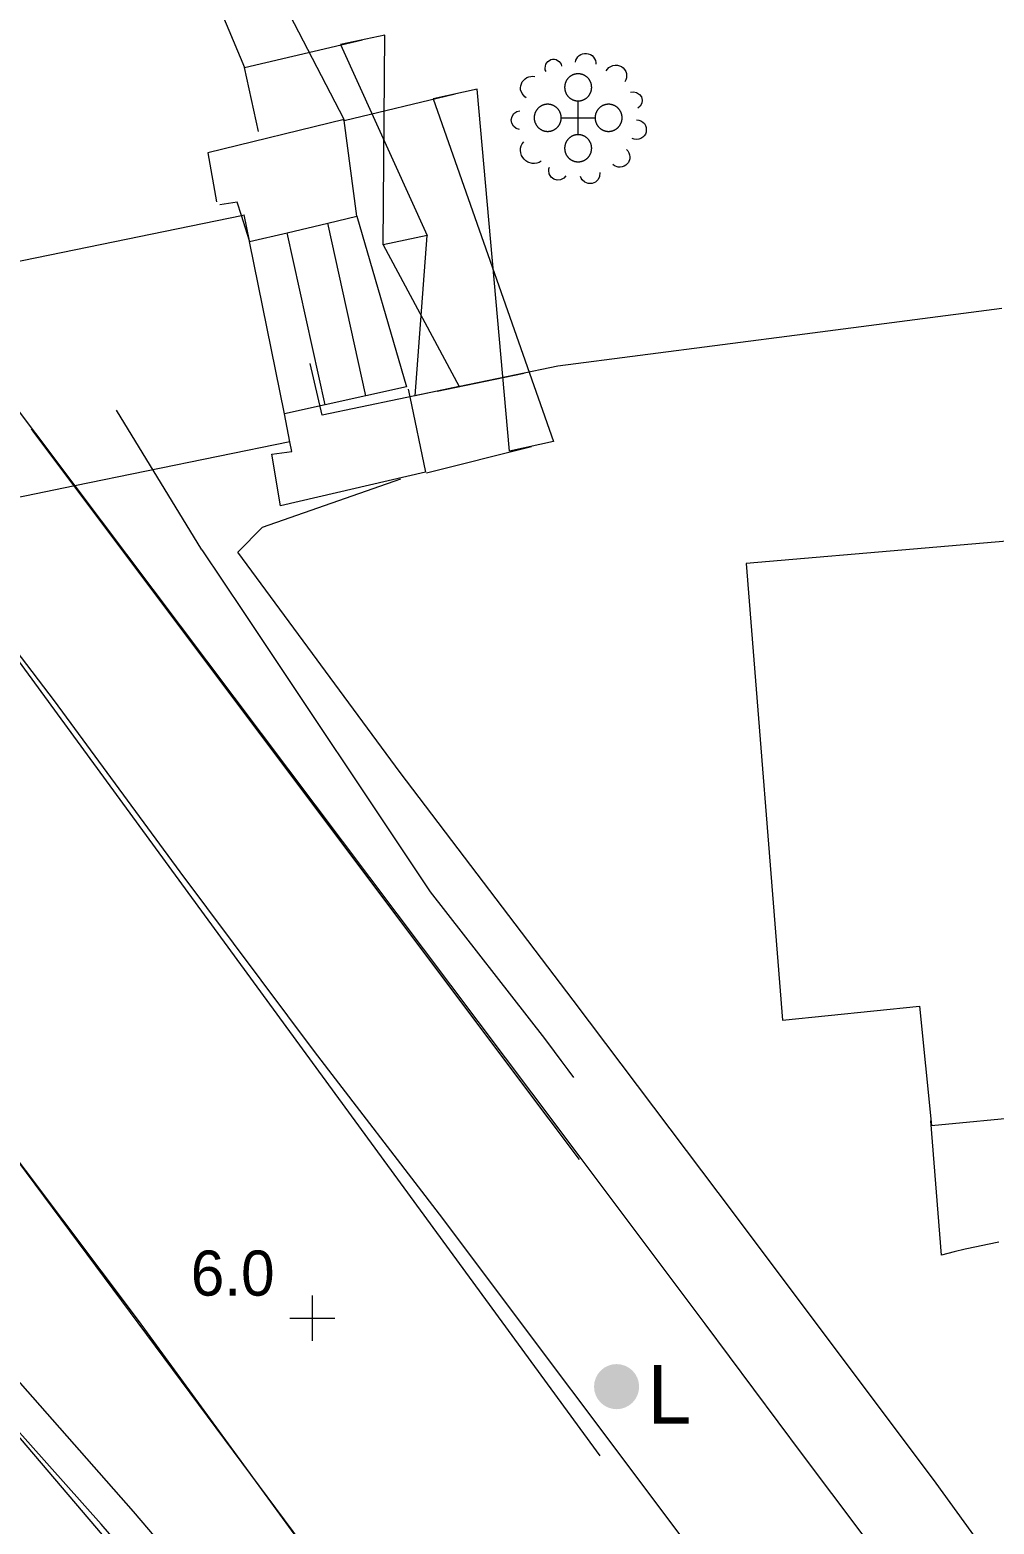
# Model space of a CAD drawing. Header units: millimetres. Extents: x 833924389 to 835767163, y 817400000 to 818811854.
# Drawn here: x 835442981 to 835464360, y 817871540 to 817904658 of the extents above; entities that cross this region are included whole.
import ezdxf
from ezdxf.enums import TextEntityAlignment as Align

# ---------------------------------------------------------------- set-up
doc = ezdxf.new("R2010")
doc.units = ezdxf.units.MM
doc.header["$LTSCALE"] = 10
doc.header["$MEASUREMENT"] = 0
doc.layers.add('01_Base_Plan', color=5, linetype='Continuous', lineweight=5)
doc.styles.add('11SW4B$0$Style-ENGINEERING', font='ENGINEERING.shx')
doc.styles.add('11SW4B$0$Style-WORKING', font='WORKING.shx')

# ---------------------------------------------------------------- blocks, each defined once
blk = doc.blocks.new('11SW4B$0$BDYGA_5')
at = {"color": 0, "linetype": 'Continuous', "lineweight": -2, "flags": 128}
blk.add_lwpolyline([(0.0001, -0.1102), (0.9999, 0.1102), (1, -0.1103), (-0.0001, 0.1102)], close=True, dxfattribs=at)
blk = doc.blocks.new('11SW4B$0$BDYGA_6')
at = {"color": 0, "linetype": 'Continuous', "lineweight": -2, "flags": 128}
blk.add_lwpolyline([(0.0001, -0.1461), (1.0001, 0.1462), (1, -0.146), (-0.0001, 0.1461)], close=True, dxfattribs=at)
blk = doc.blocks.new('11SW4B$0$OVTMIS')
at = {"layer": '01_Base_Plan', "linetype": 'Continuous', "lineweight": 0}
for p, q in [((-0.016, -0.011), (-0.016, 0.364)), ((-0.391, -0.011), (-0.016, -0.011)), ((-0.016, -0.011), (0.359, -0.011)), ((-0.016, -0.386), (-0.016, -0.011))]:
    blk.add_line(p, q, dxfattribs=at)
at = {"layer": '01_Base_Plan', "linetype": 'Continuous', "lineweight": 0, "flags": 128}
for points in [[(-0.076, 1.219), (-0.069, 1.264), (-0.024, 1.339), (0.006, 1.369), (0.044, 1.391), (0.081, 1.406), (0.126, 1.414), (0.171, 1.414), (0.209, 1.406), (0.254, 1.391), (0.291, 1.369), (0.321, 1.331), (0.366, 1.256), (0.374, 1.211), (0.374, 1.174)], [(-0.729, 1.016), (-0.744, 1.054), (-0.751, 1.091), (-0.736, 1.174), (-0.691, 1.234), (-0.654, 1.256), (-0.624, 1.279), (-0.586, 1.286), (-0.541, 1.286), (-0.504, 1.279), (-0.474, 1.256), (-0.436, 1.234), (-0.391, 1.174), (-0.384, 1.136)], [(0.606, 1.031), (0.666, 1.106), (0.756, 1.151), (0.801, 1.159), (0.854, 1.159), (0.944, 1.129), (0.981, 1.099), (1.011, 1.061), (1.041, 1.016), (1.056, 0.971), (1.056, 0.874), (1.041, 0.829), (1.019, 0.784)], [(-1.171, 0.431), (-1.201, 0.454), (-1.261, 0.529), (-1.291, 0.611), (-1.291, 0.656), (-1.284, 0.701), (-1.254, 0.784), (-1.224, 0.821), (-1.194, 0.851), (-1.156, 0.881), (-1.111, 0.896), (-1.021, 0.911), (-0.976, 0.904)], [(-0.016, 0.964), (-0.021, 0.964), (-0.027, 0.964), (-0.032, 0.963), (-0.037, 0.963), (-0.042, 0.963), (-0.048, 0.962), (-0.053, 0.961), (-0.058, 0.961), (-0.063, 0.96), (-0.068, 0.959), (-0.073, 0.958), (-0.079, 0.957), (-0.084, 0.956), (-0.089, 0.955), (-0.094, 0.954), (-0.099, 0.952), (-0.104, 0.951), (-0.109, 0.949), (-0.114, 0.947), (-0.119, 0.946), (-0.124, 0.944), (-0.129, 0.942), (-0.133, 0.94), (-0.138, 0.938), (-0.143, 0.936), (-0.148, 0.933), (-0.152, 0.931), (-0.157, 0.929), (-0.162, 0.926), (-0.166, 0.924), (-0.171, 0.921), (-0.175, 0.918), (-0.18, 0.915), (-0.184, 0.912), (-0.188, 0.91), (-0.193, 0.906), (-0.197, 0.903), (-0.201, 0.9), (-0.205, 0.897), (-0.209, 0.894), (-0.213, 0.89), (-0.217, 0.887), (-0.221, 0.883), (-0.225, 0.88), (-0.228, 0.876), (-0.232, 0.872), (-0.236, 0.868), (-0.239, 0.865), (-0.243, 0.861), (-0.246, 0.857), (-0.249, 0.853), (-0.253, 0.848), (-0.256, 0.844), (-0.259, 0.84), (-0.262, 0.836), (-0.265, 0.832), (-0.268, 0.827), (-0.271, 0.823), (-0.273, 0.818), (-0.276, 0.814), (-0.279, 0.809), (-0.281, 0.805), (-0.283, 0.8), (-0.286, 0.795), (-0.288, 0.79), (-0.29, 0.786), (-0.292, 0.781), (-0.294, 0.776), (-0.296, 0.771), (-0.298, 0.766), (-0.3, 0.761), (-0.301, 0.756), (-0.303, 0.751), (-0.305, 0.746), (-0.306, 0.741), (-0.307, 0.736), (-0.308, 0.731), (-0.31, 0.726), (-0.311, 0.721), (-0.312, 0.716), (-0.313, 0.711), (-0.313, 0.706), (-0.314, 0.7), (-0.315, 0.695), (-0.315, 0.69), (-0.315, 0.685), (-0.316, 0.679), (-0.316, 0.674), (-0.316, 0.669), (-0.316, 0.664), (-0.316, 0.658), (-0.316, 0.653), (-0.316, 0.648), (-0.315, 0.643), (-0.315, 0.638), (-0.315, 0.632), (-0.314, 0.627), (-0.313, 0.622), (-0.313, 0.617), (-0.312, 0.612), (-0.311, 0.607), (-0.31, 0.601), (-0.308, 0.596), (-0.307, 0.591), (-0.306, 0.586), (-0.305, 0.581), (-0.303, 0.576), (-0.301, 0.571), (-0.3, 0.566), (-0.298, 0.561), (-0.296, 0.556), (-0.294, 0.551), (-0.292, 0.547), (-0.29, 0.542), (-0.288, 0.537), (-0.286, 0.532), (-0.283, 0.528), (-0.281, 0.523), (-0.279, 0.518), (-0.276, 0.514), (-0.273, 0.509), (-0.271, 0.505), (-0.268, 0.5), (-0.265, 0.496), (-0.262, 0.492), (-0.259, 0.487), (-0.256, 0.483), (-0.253, 0.479), (-0.249, 0.475), (-0.246, 0.471), (-0.243, 0.467), (-0.239, 0.463), (-0.236, 0.459), (-0.232, 0.455), (-0.228, 0.452), (-0.225, 0.448), (-0.221, 0.444), (-0.217, 0.441), (-0.213, 0.437), (-0.209, 0.434), (-0.205, 0.431), (-0.201, 0.427), (-0.197, 0.424), (-0.193, 0.421), (-0.188, 0.418), (-0.184, 0.415), (-0.18, 0.412), (-0.175, 0.409), (-0.171, 0.407), (-0.166, 0.404), (-0.162, 0.401), (-0.157, 0.399), (-0.152, 0.396), (-0.148, 0.394), (-0.143, 0.392), (-0.138, 0.39), (-0.133, 0.388), (-0.129, 0.386), (-0.124, 0.384), (-0.119, 0.382), (-0.114, 0.38), (-0.109, 0.378), (-0.104, 0.377), (-0.099, 0.375), (-0.094, 0.374), (-0.089, 0.373), (-0.084, 0.371), (-0.079, 0.37), (-0.073, 0.369), (-0.068, 0.368), (-0.063, 0.367), (-0.058, 0.367), (-0.053, 0.366), (-0.048, 0.365), (-0.042, 0.365), (-0.037, 0.364), (-0.032, 0.364), (-0.027, 0.364), (-0.021, 0.364), (-0.016, 0.364)], [(-0.016, 0.364), (-0.011, 0.364), (-0.006, 0.364), (-0.001, 0.364), (0.005, 0.364), (0.01, 0.365), (0.015, 0.365), (0.02, 0.366), (0.026, 0.367), (0.031, 0.367), (0.036, 0.368), (0.041, 0.369), (0.046, 0.37), (0.051, 0.371), (0.056, 0.373), (0.061, 0.374), (0.067, 0.375), (0.071, 0.377), (0.077, 0.378), (0.081, 0.38), (0.086, 0.382), (0.091, 0.384), (0.096, 0.386), (0.101, 0.388), (0.106, 0.39), (0.111, 0.392), (0.115, 0.394), (0.12, 0.396), (0.125, 0.399), (0.129, 0.401), (0.134, 0.404), (0.138, 0.407), (0.143, 0.409), (0.147, 0.412), (0.152, 0.415), (0.156, 0.418), (0.16, 0.421), (0.164, 0.424), (0.169, 0.427), (0.173, 0.431), (0.177, 0.434), (0.181, 0.437), (0.185, 0.441), (0.188, 0.444), (0.192, 0.448), (0.196, 0.452), (0.2, 0.455), (0.203, 0.459), (0.207, 0.463), (0.21, 0.467), (0.214, 0.471), (0.217, 0.475), (0.22, 0.479), (0.223, 0.483), (0.227, 0.487), (0.23, 0.492), (0.233, 0.496), (0.235, 0.5), (0.238, 0.505), (0.241, 0.509), (0.244, 0.514), (0.246, 0.518), (0.249, 0.523), (0.251, 0.528), (0.253, 0.532), (0.256, 0.537), (0.258, 0.542), (0.26, 0.547), (0.262, 0.551), (0.264, 0.556), (0.266, 0.561), (0.267, 0.566), (0.269, 0.571), (0.271, 0.576), (0.272, 0.581), (0.274, 0.586), (0.275, 0.591), (0.276, 0.596), (0.277, 0.601), (0.278, 0.607), (0.279, 0.612), (0.28, 0.617), (0.281, 0.622), (0.282, 0.627), (0.282, 0.632), (0.283, 0.638), (0.283, 0.643), (0.283, 0.648), (0.284, 0.653), (0.284, 0.658), (0.284, 0.664), (0.284, 0.669), (0.284, 0.674), (0.283, 0.679), (0.283, 0.685), (0.283, 0.69), (0.282, 0.695), (0.282, 0.7), (0.281, 0.706), (0.28, 0.711), (0.279, 0.716), (0.278, 0.721), (0.277, 0.726), (0.276, 0.731), (0.275, 0.736), (0.274, 0.741), (0.272, 0.746), (0.271, 0.751), (0.269, 0.756), (0.267, 0.761), (0.266, 0.766), (0.264, 0.771), (0.262, 0.776), (0.26, 0.781), (0.258, 0.786), (0.256, 0.79), (0.253, 0.795), (0.251, 0.8), (0.249, 0.805), (0.246, 0.809), (0.244, 0.814), (0.241, 0.818), (0.238, 0.823), (0.235, 0.827), (0.233, 0.832), (0.23, 0.836), (0.227, 0.84), (0.223, 0.844), (0.22, 0.848), (0.217, 0.853), (0.214, 0.857), (0.21, 0.861), (0.207, 0.865), (0.203, 0.868), (0.2, 0.872), (0.196, 0.876), (0.192, 0.88), (0.188, 0.883), (0.185, 0.887), (0.181, 0.89), (0.177, 0.894), (0.173, 0.897), (0.169, 0.9), (0.164, 0.903), (0.16, 0.906), (0.156, 0.91), (0.152, 0.912), (0.147, 0.915), (0.143, 0.918), (0.138, 0.921), (0.134, 0.924), (0.129, 0.926), (0.125, 0.929), (0.12, 0.931), (0.115, 0.933), (0.111, 0.936), (0.106, 0.938), (0.101, 0.94), (0.096, 0.942), (0.091, 0.944), (0.086, 0.946), (0.081, 0.947), (0.077, 0.949), (0.071, 0.951), (0.067, 0.952), (0.061, 0.954), (0.056, 0.955), (0.051, 0.956), (0.046, 0.957), (0.041, 0.958), (0.036, 0.959), (0.031, 0.96), (0.026, 0.961), (0.02, 0.961), (0.015, 0.962), (0.01, 0.963), (0.005, 0.963), (-0.001, 0.963), (-0.006, 0.964), (-0.011, 0.964), (-0.016, 0.964)], [(1.146, 0.559), (1.214, 0.566), (1.281, 0.551), (1.341, 0.506), (1.386, 0.454), (1.401, 0.379), (1.394, 0.311), (1.356, 0.244), (1.304, 0.199)], [(-1.314, -0.274), (-1.389, -0.251), (-1.449, -0.199), (-1.486, -0.131), (-1.501, -0.056), (-1.479, 0.019), (-1.441, 0.086), (-1.374, 0.131), (-1.306, 0.146)], [(-0.391, -0.011), (-0.391, -0.006), (-0.391, -0.001), (-0.392, 0.004), (-0.392, 0.01), (-0.392, 0.015), (-0.393, 0.02), (-0.393, 0.025), (-0.394, 0.031), (-0.395, 0.036), (-0.396, 0.041), (-0.397, 0.046), (-0.398, 0.051), (-0.399, 0.056), (-0.4, 0.061), (-0.401, 0.066), (-0.403, 0.071), (-0.404, 0.076), (-0.406, 0.081), (-0.408, 0.086), (-0.409, 0.091), (-0.411, 0.096), (-0.413, 0.101), (-0.415, 0.106), (-0.417, 0.111), (-0.419, 0.115), (-0.422, 0.12), (-0.424, 0.125), (-0.426, 0.13), (-0.429, 0.134), (-0.431, 0.139), (-0.434, 0.143), (-0.437, 0.148), (-0.44, 0.152), (-0.442, 0.157), (-0.445, 0.161), (-0.448, 0.165), (-0.452, 0.169), (-0.455, 0.173), (-0.458, 0.178), (-0.461, 0.182), (-0.465, 0.186), (-0.468, 0.19), (-0.472, 0.193), (-0.475, 0.197), (-0.479, 0.201), (-0.483, 0.205), (-0.487, 0.208), (-0.49, 0.212), (-0.494, 0.215), (-0.498, 0.219), (-0.502, 0.222), (-0.506, 0.225), (-0.511, 0.228), (-0.515, 0.231), (-0.519, 0.235), (-0.523, 0.237), (-0.528, 0.24), (-0.532, 0.243), (-0.537, 0.246), (-0.541, 0.249), (-0.546, 0.251), (-0.55, 0.254), (-0.555, 0.256), (-0.56, 0.258), (-0.564, 0.261), (-0.569, 0.263), (-0.574, 0.265), (-0.579, 0.267), (-0.584, 0.269), (-0.589, 0.271), (-0.594, 0.272), (-0.598, 0.274), (-0.604, 0.276), (-0.608, 0.277), (-0.614, 0.279), (-0.619, 0.28), (-0.624, 0.281), (-0.629, 0.282), (-0.634, 0.283), (-0.639, 0.284), (-0.644, 0.285), (-0.649, 0.286), (-0.655, 0.286), (-0.66, 0.287), (-0.665, 0.288), (-0.67, 0.288), (-0.676, 0.288), (-0.681, 0.289), (-0.686, 0.289), (-0.691, 0.289), (-0.696, 0.289), (-0.702, 0.289), (-0.707, 0.288), (-0.712, 0.288), (-0.717, 0.288), (-0.723, 0.287), (-0.728, 0.286), (-0.733, 0.286), (-0.738, 0.285), (-0.743, 0.284), (-0.748, 0.283), (-0.754, 0.282), (-0.759, 0.281), (-0.764, 0.28), (-0.769, 0.279), (-0.774, 0.277), (-0.779, 0.276), (-0.784, 0.274), (-0.789, 0.272), (-0.794, 0.271), (-0.799, 0.269), (-0.804, 0.267), (-0.808, 0.265), (-0.813, 0.263), (-0.818, 0.261), (-0.823, 0.258), (-0.827, 0.256), (-0.832, 0.254), (-0.837, 0.251), (-0.841, 0.249), (-0.846, 0.246), (-0.85, 0.243), (-0.855, 0.24), (-0.859, 0.237), (-0.863, 0.235), (-0.868, 0.231), (-0.872, 0.228), (-0.876, 0.225), (-0.88, 0.222), (-0.884, 0.219), (-0.888, 0.215), (-0.892, 0.212), (-0.896, 0.208), (-0.9, 0.205), (-0.903, 0.201), (-0.907, 0.197), (-0.911, 0.193), (-0.914, 0.19), (-0.918, 0.186), (-0.921, 0.182), (-0.924, 0.178), (-0.928, 0.173), (-0.931, 0.169), (-0.934, 0.165), (-0.937, 0.161), (-0.94, 0.157), (-0.943, 0.152), (-0.946, 0.148), (-0.948, 0.143), (-0.951, 0.139), (-0.954, 0.134), (-0.956, 0.13), (-0.958, 0.125), (-0.961, 0.12), (-0.963, 0.115), (-0.965, 0.111), (-0.967, 0.106), (-0.969, 0.101), (-0.971, 0.096), (-0.973, 0.091), (-0.975, 0.086), (-0.976, 0.081), (-0.978, 0.076), (-0.98, 0.071), (-0.981, 0.066), (-0.982, 0.061), (-0.983, 0.056), (-0.985, 0.051), (-0.986, 0.046), (-0.987, 0.041), (-0.988, 0.036), (-0.988, 0.031), (-0.989, 0.025), (-0.99, 0.02), (-0.99, 0.015), (-0.99, 0.01), (-0.991, 0.004), (-0.991, -0.001), (-0.991, -0.006), (-0.991, -0.011), (-0.991, -0.017), (-0.991, -0.022), (-0.991, -0.027), (-0.99, -0.032), (-0.99, -0.037), (-0.99, -0.043), (-0.989, -0.048), (-0.988, -0.053), (-0.988, -0.058), (-0.987, -0.063), (-0.986, -0.068), (-0.985, -0.074), (-0.983, -0.079), (-0.982, -0.084), (-0.981, -0.089), (-0.98, -0.094), (-0.978, -0.099), (-0.976, -0.104), (-0.975, -0.109), (-0.973, -0.114), (-0.971, -0.119), (-0.969, -0.124), (-0.967, -0.128), (-0.965, -0.133), (-0.963, -0.138), (-0.961, -0.143), (-0.958, -0.147), (-0.956, -0.152), (-0.954, -0.157), (-0.951, -0.161), (-0.948, -0.166), (-0.946, -0.17), (-0.943, -0.175), (-0.94, -0.179), (-0.937, -0.183), (-0.934, -0.188), (-0.931, -0.192), (-0.928, -0.196), (-0.924, -0.2), (-0.921, -0.204), (-0.918, -0.208), (-0.914, -0.212), (-0.911, -0.216), (-0.907, -0.22), (-0.903, -0.223), (-0.9, -0.227), (-0.896, -0.231), (-0.892, -0.234), (-0.888, -0.238), (-0.884, -0.241), (-0.88, -0.244), (-0.876, -0.248), (-0.872, -0.251), (-0.868, -0.254), (-0.863, -0.257), (-0.859, -0.26), (-0.855, -0.263), (-0.85, -0.266), (-0.846, -0.268), (-0.841, -0.271), (-0.837, -0.274), (-0.832, -0.276), (-0.827, -0.279), (-0.823, -0.281), (-0.818, -0.283), (-0.813, -0.285), (-0.808, -0.287), (-0.804, -0.289), (-0.799, -0.291), (-0.794, -0.293), (-0.789, -0.295), (-0.784, -0.297), (-0.779, -0.298), (-0.774, -0.3), (-0.769, -0.301), (-0.764, -0.302), (-0.759, -0.304), (-0.754, -0.305), (-0.748, -0.306), (-0.743, -0.307), (-0.738, -0.308), (-0.733, -0.308), (-0.728, -0.309), (-0.723, -0.31), (-0.717, -0.31), (-0.712, -0.311), (-0.707, -0.311), (-0.702, -0.311), (-0.696, -0.311), (-0.691, -0.311), (-0.686, -0.311), (-0.681, -0.311), (-0.676, -0.311), (-0.67, -0.311), (-0.665, -0.31), (-0.66, -0.31), (-0.655, -0.309), (-0.649, -0.308), (-0.644, -0.308), (-0.639, -0.307), (-0.634, -0.306), (-0.629, -0.305), (-0.624, -0.304), (-0.619, -0.302), (-0.614, -0.301), (-0.608, -0.3), (-0.604, -0.298), (-0.598, -0.297), (-0.594, -0.295), (-0.589, -0.293), (-0.584, -0.291), (-0.579, -0.289), (-0.574, -0.287), (-0.569, -0.285), (-0.564, -0.283), (-0.56, -0.281), (-0.555, -0.279), (-0.55, -0.276), (-0.546, -0.274), (-0.541, -0.271), (-0.537, -0.268), (-0.532, -0.266), (-0.528, -0.263), (-0.523, -0.26), (-0.519, -0.257), (-0.515, -0.254), (-0.511, -0.251), (-0.506, -0.248), (-0.502, -0.244), (-0.498, -0.241), (-0.494, -0.238), (-0.49, -0.234), (-0.487, -0.231), (-0.483, -0.227), (-0.479, -0.223), (-0.475, -0.22), (-0.472, -0.216), (-0.468, -0.212), (-0.465, -0.208), (-0.461, -0.204), (-0.458, -0.2), (-0.455, -0.196), (-0.452, -0.192), (-0.448, -0.188), (-0.445, -0.183), (-0.442, -0.179), (-0.44, -0.175), (-0.437, -0.17), (-0.434, -0.166), (-0.431, -0.161), (-0.429, -0.157), (-0.426, -0.152), (-0.424, -0.147), (-0.422, -0.143), (-0.419, -0.138), (-0.417, -0.133), (-0.415, -0.128), (-0.413, -0.124), (-0.411, -0.119), (-0.409, -0.114), (-0.408, -0.109), (-0.406, -0.104), (-0.404, -0.099), (-0.403, -0.094), (-0.401, -0.089), (-0.4, -0.084), (-0.399, -0.079), (-0.398, -0.074), (-0.397, -0.068), (-0.396, -0.063), (-0.395, -0.058), (-0.394, -0.053), (-0.393, -0.048), (-0.393, -0.043), (-0.392, -0.037), (-0.392, -0.032), (-0.392, -0.027), (-0.391, -0.022), (-0.391, -0.017), (-0.391, -0.011)], [(0.959, -0.011), (0.959, -0.006), (0.959, -0.001), (0.958, 0.004), (0.958, 0.01), (0.958, 0.015), (0.957, 0.02), (0.957, 0.025), (0.956, 0.031), (0.955, 0.036), (0.954, 0.041), (0.953, 0.046), (0.952, 0.051), (0.951, 0.056), (0.95, 0.061), (0.949, 0.066), (0.947, 0.071), (0.946, 0.076), (0.944, 0.081), (0.942, 0.086), (0.941, 0.091), (0.939, 0.096), (0.937, 0.101), (0.935, 0.106), (0.933, 0.111), (0.931, 0.115), (0.928, 0.12), (0.926, 0.125), (0.924, 0.13), (0.921, 0.134), (0.919, 0.139), (0.916, 0.143), (0.913, 0.148), (0.91, 0.152), (0.908, 0.157), (0.905, 0.161), (0.902, 0.165), (0.898, 0.169), (0.895, 0.173), (0.892, 0.178), (0.889, 0.182), (0.885, 0.186), (0.882, 0.19), (0.878, 0.193), (0.875, 0.197), (0.871, 0.201), (0.867, 0.205), (0.863, 0.208), (0.86, 0.212), (0.856, 0.215), (0.852, 0.219), (0.848, 0.222), (0.844, 0.225), (0.839, 0.228), (0.835, 0.231), (0.831, 0.235), (0.827, 0.237), (0.822, 0.24), (0.818, 0.243), (0.813, 0.246), (0.809, 0.249), (0.804, 0.251), (0.8, 0.254), (0.795, 0.256), (0.79, 0.258), (0.786, 0.261), (0.781, 0.263), (0.776, 0.265), (0.771, 0.267), (0.766, 0.269), (0.761, 0.271), (0.756, 0.272), (0.752, 0.274), (0.746, 0.276), (0.742, 0.277), (0.736, 0.279), (0.731, 0.28), (0.726, 0.281), (0.721, 0.282), (0.716, 0.283), (0.711, 0.284), (0.706, 0.285), (0.701, 0.286), (0.695, 0.286), (0.69, 0.287), (0.685, 0.288), (0.68, 0.288), (0.674, 0.288), (0.669, 0.289), (0.664, 0.289), (0.659, 0.289), (0.654, 0.289), (0.648, 0.289), (0.643, 0.288), (0.638, 0.288), (0.633, 0.288), (0.627, 0.287), (0.622, 0.286), (0.617, 0.286), (0.612, 0.285), (0.607, 0.284), (0.602, 0.283), (0.596, 0.282), (0.591, 0.281), (0.586, 0.28), (0.581, 0.279), (0.576, 0.277), (0.571, 0.276), (0.566, 0.274), (0.561, 0.272), (0.556, 0.271), (0.551, 0.269), (0.546, 0.267), (0.542, 0.265), (0.537, 0.263), (0.532, 0.261), (0.527, 0.258), (0.523, 0.256), (0.518, 0.254), (0.513, 0.251), (0.509, 0.249), (0.504, 0.246), (0.5, 0.243), (0.495, 0.24), (0.491, 0.237), (0.487, 0.235), (0.482, 0.231), (0.478, 0.228), (0.474, 0.225), (0.47, 0.222), (0.466, 0.219), (0.462, 0.215), (0.458, 0.212), (0.454, 0.208), (0.45, 0.205), (0.447, 0.201), (0.443, 0.197), (0.439, 0.193), (0.436, 0.19), (0.432, 0.186), (0.429, 0.182), (0.426, 0.178), (0.422, 0.173), (0.419, 0.169), (0.416, 0.165), (0.413, 0.161), (0.41, 0.157), (0.407, 0.152), (0.404, 0.148), (0.402, 0.143), (0.399, 0.139), (0.396, 0.134), (0.394, 0.13), (0.392, 0.125), (0.389, 0.12), (0.387, 0.115), (0.385, 0.111), (0.383, 0.106), (0.381, 0.101), (0.379, 0.096), (0.377, 0.091), (0.375, 0.086), (0.374, 0.081), (0.372, 0.076), (0.37, 0.071), (0.369, 0.066), (0.368, 0.061), (0.367, 0.056), (0.365, 0.051), (0.364, 0.046), (0.363, 0.041), (0.362, 0.036), (0.362, 0.031), (0.361, 0.025), (0.36, 0.02), (0.36, 0.015), (0.36, 0.01), (0.359, 0.004), (0.359, -0.001), (0.359, -0.006), (0.359, -0.011)], [(0.359, -0.011), (0.359, -0.017), (0.359, -0.022), (0.359, -0.027), (0.36, -0.032), (0.36, -0.037), (0.36, -0.043), (0.361, -0.048), (0.362, -0.053), (0.362, -0.058), (0.363, -0.063), (0.364, -0.068), (0.365, -0.074), (0.367, -0.079), (0.368, -0.084), (0.369, -0.089), (0.37, -0.094), (0.372, -0.099), (0.374, -0.104), (0.375, -0.109), (0.377, -0.114), (0.379, -0.119), (0.381, -0.124), (0.383, -0.128), (0.385, -0.133), (0.387, -0.138), (0.389, -0.143), (0.392, -0.147), (0.394, -0.152), (0.396, -0.157), (0.399, -0.161), (0.402, -0.166), (0.404, -0.17), (0.407, -0.175), (0.41, -0.179), (0.413, -0.183), (0.416, -0.188), (0.419, -0.192), (0.422, -0.196), (0.426, -0.2), (0.429, -0.204), (0.432, -0.208), (0.436, -0.212), (0.439, -0.216), (0.443, -0.22), (0.447, -0.223), (0.45, -0.227), (0.454, -0.231), (0.458, -0.234), (0.462, -0.238), (0.466, -0.241), (0.47, -0.244), (0.474, -0.248), (0.478, -0.251), (0.482, -0.254), (0.487, -0.257), (0.491, -0.26), (0.495, -0.263), (0.5, -0.266), (0.504, -0.268), (0.509, -0.271), (0.513, -0.274), (0.518, -0.276), (0.523, -0.279), (0.527, -0.281), (0.532, -0.283), (0.537, -0.285), (0.542, -0.287), (0.546, -0.289), (0.551, -0.291), (0.556, -0.293), (0.561, -0.295), (0.566, -0.297), (0.571, -0.298), (0.576, -0.3), (0.581, -0.301), (0.586, -0.302), (0.591, -0.304), (0.596, -0.305), (0.602, -0.306), (0.607, -0.307), (0.612, -0.308), (0.617, -0.308), (0.622, -0.309), (0.627, -0.31), (0.633, -0.31), (0.638, -0.311), (0.643, -0.311), (0.648, -0.311), (0.654, -0.311), (0.659, -0.311), (0.664, -0.311), (0.669, -0.311), (0.674, -0.311), (0.68, -0.311), (0.685, -0.31), (0.69, -0.31), (0.695, -0.309), (0.701, -0.308), (0.706, -0.308), (0.711, -0.307), (0.716, -0.306), (0.721, -0.305), (0.726, -0.304), (0.731, -0.302), (0.736, -0.301), (0.742, -0.3), (0.746, -0.298), (0.752, -0.297), (0.756, -0.295), (0.761, -0.293), (0.766, -0.291), (0.771, -0.289), (0.776, -0.287), (0.781, -0.285), (0.786, -0.283), (0.79, -0.281), (0.795, -0.279), (0.8, -0.276), (0.804, -0.274), (0.809, -0.271), (0.813, -0.268), (0.818, -0.266), (0.822, -0.263), (0.827, -0.26), (0.831, -0.257), (0.835, -0.254), (0.839, -0.251), (0.844, -0.248), (0.848, -0.244), (0.852, -0.241), (0.856, -0.238), (0.86, -0.234), (0.863, -0.231), (0.867, -0.227), (0.871, -0.223), (0.875, -0.22), (0.878, -0.216), (0.882, -0.212), (0.885, -0.208), (0.889, -0.204), (0.892, -0.2), (0.895, -0.196), (0.898, -0.192), (0.902, -0.188), (0.905, -0.183), (0.908, -0.179), (0.91, -0.175), (0.913, -0.17), (0.916, -0.166), (0.919, -0.161), (0.921, -0.157), (0.924, -0.152), (0.926, -0.147), (0.928, -0.143), (0.931, -0.138), (0.933, -0.133), (0.935, -0.128), (0.937, -0.124), (0.939, -0.119), (0.941, -0.114), (0.942, -0.109), (0.944, -0.104), (0.946, -0.099), (0.947, -0.094), (0.949, -0.089), (0.95, -0.084), (0.951, -0.079), (0.952, -0.074), (0.953, -0.068), (0.954, -0.063), (0.955, -0.058), (0.956, -0.053), (0.957, -0.048), (0.957, -0.043), (0.958, -0.037), (0.958, -0.032), (0.958, -0.027), (0.959, -0.022), (0.959, -0.017), (0.959, -0.011)], [(1.281, -0.056), (1.326, -0.064), (1.371, -0.079), (1.416, -0.109), (1.454, -0.139), (1.476, -0.184), (1.491, -0.229), (1.491, -0.326), (1.476, -0.371), (1.446, -0.409), (1.416, -0.439), (1.371, -0.469), (1.326, -0.484), (1.281, -0.491), (1.229, -0.484), (1.184, -0.469)], [(-0.834, -0.971), (-0.879, -1.001), (-0.931, -1.016), (-0.984, -1.024), (-1.036, -1.024), (-1.134, -0.994), (-1.179, -0.964), (-1.216, -0.926), (-1.246, -0.889), (-1.269, -0.844), (-1.284, -0.791), (-1.291, -0.739), (-1.291, -0.686), (-1.276, -0.634), (-1.254, -0.589), (-1.224, -0.544)], [(-0.016, -0.386), (-0.021, -0.386), (-0.027, -0.386), (-0.032, -0.387), (-0.037, -0.387), (-0.042, -0.387), (-0.048, -0.388), (-0.053, -0.389), (-0.058, -0.389), (-0.063, -0.39), (-0.068, -0.391), (-0.073, -0.392), (-0.079, -0.393), (-0.084, -0.394), (-0.089, -0.395), (-0.094, -0.396), (-0.099, -0.398), (-0.104, -0.399), (-0.109, -0.401), (-0.114, -0.403), (-0.119, -0.404), (-0.124, -0.406), (-0.129, -0.408), (-0.133, -0.41), (-0.138, -0.412), (-0.143, -0.414), (-0.148, -0.417), (-0.152, -0.419), (-0.157, -0.421), (-0.162, -0.424), (-0.166, -0.426), (-0.171, -0.429), (-0.175, -0.432), (-0.18, -0.435), (-0.184, -0.438), (-0.188, -0.44), (-0.193, -0.444), (-0.197, -0.447), (-0.201, -0.45), (-0.205, -0.453), (-0.209, -0.456), (-0.213, -0.46), (-0.217, -0.463), (-0.221, -0.467), (-0.225, -0.47), (-0.228, -0.474), (-0.232, -0.478), (-0.236, -0.482), (-0.239, -0.485), (-0.243, -0.489), (-0.246, -0.493), (-0.249, -0.497), (-0.253, -0.502), (-0.256, -0.506), (-0.259, -0.51), (-0.262, -0.514), (-0.265, -0.518), (-0.268, -0.523), (-0.271, -0.527), (-0.273, -0.532), (-0.276, -0.536), (-0.279, -0.541), (-0.281, -0.545), (-0.283, -0.55), (-0.286, -0.555), (-0.288, -0.56), (-0.29, -0.564), (-0.292, -0.569), (-0.294, -0.574), (-0.296, -0.579), (-0.298, -0.584), (-0.3, -0.589), (-0.301, -0.594), (-0.303, -0.599), (-0.305, -0.604), (-0.306, -0.609), (-0.307, -0.614), (-0.308, -0.619), (-0.31, -0.624), (-0.311, -0.629), (-0.312, -0.634), (-0.313, -0.639), (-0.313, -0.644), (-0.314, -0.65), (-0.315, -0.655), (-0.315, -0.66), (-0.315, -0.665), (-0.316, -0.671), (-0.316, -0.676), (-0.316, -0.681), (-0.316, -0.686), (-0.316, -0.692), (-0.316, -0.697), (-0.316, -0.702), (-0.315, -0.707), (-0.315, -0.712), (-0.315, -0.718), (-0.314, -0.723), (-0.313, -0.728), (-0.313, -0.733), (-0.312, -0.738), (-0.311, -0.743), (-0.31, -0.749), (-0.308, -0.754), (-0.307, -0.759), (-0.306, -0.764), (-0.305, -0.769), (-0.303, -0.774), (-0.301, -0.779), (-0.3, -0.784), (-0.298, -0.789), (-0.296, -0.794), (-0.294, -0.799), (-0.292, -0.803), (-0.29, -0.808), (-0.288, -0.813), (-0.286, -0.818), (-0.283, -0.822), (-0.281, -0.827), (-0.279, -0.832), (-0.276, -0.836), (-0.273, -0.841), (-0.271, -0.845), (-0.268, -0.85), (-0.265, -0.854), (-0.262, -0.858), (-0.259, -0.863), (-0.256, -0.867), (-0.253, -0.871), (-0.249, -0.875), (-0.246, -0.879), (-0.243, -0.883), (-0.239, -0.887), (-0.236, -0.891), (-0.232, -0.895), (-0.228, -0.898), (-0.225, -0.902), (-0.221, -0.906), (-0.217, -0.909), (-0.213, -0.913), (-0.209, -0.916), (-0.205, -0.919), (-0.201, -0.923), (-0.197, -0.926), (-0.193, -0.929), (-0.188, -0.932), (-0.184, -0.935), (-0.18, -0.938), (-0.175, -0.941), (-0.171, -0.943), (-0.166, -0.946), (-0.162, -0.949), (-0.157, -0.951), (-0.152, -0.954), (-0.148, -0.956), (-0.143, -0.958), (-0.138, -0.96), (-0.133, -0.962), (-0.129, -0.964), (-0.124, -0.966), (-0.119, -0.968), (-0.114, -0.97), (-0.109, -0.972), (-0.104, -0.973), (-0.099, -0.975), (-0.094, -0.976), (-0.089, -0.977), (-0.084, -0.979), (-0.079, -0.98), (-0.073, -0.981), (-0.068, -0.982), (-0.063, -0.983), (-0.058, -0.983), (-0.053, -0.984), (-0.048, -0.985), (-0.042, -0.985), (-0.037, -0.986), (-0.032, -0.986), (-0.027, -0.986), (-0.021, -0.986), (-0.016, -0.986), (-0.011, -0.986), (-0.006, -0.986), (-0.001, -0.986), (0.005, -0.986), (0.01, -0.985), (0.015, -0.985), (0.02, -0.984), (0.026, -0.983), (0.031, -0.983), (0.036, -0.982), (0.041, -0.981), (0.046, -0.98), (0.051, -0.979), (0.056, -0.977), (0.061, -0.976), (0.067, -0.975), (0.071, -0.973), (0.077, -0.972), (0.081, -0.97), (0.086, -0.968), (0.091, -0.966), (0.096, -0.964), (0.101, -0.962), (0.106, -0.96), (0.111, -0.958), (0.115, -0.956), (0.12, -0.954), (0.125, -0.951), (0.129, -0.949), (0.134, -0.946), (0.138, -0.943), (0.143, -0.941), (0.147, -0.938), (0.152, -0.935), (0.156, -0.932), (0.16, -0.929), (0.164, -0.926), (0.169, -0.923), (0.173, -0.919), (0.177, -0.916), (0.181, -0.913), (0.185, -0.909), (0.188, -0.906), (0.192, -0.902), (0.196, -0.898), (0.2, -0.895), (0.203, -0.891), (0.207, -0.887), (0.21, -0.883), (0.214, -0.879), (0.217, -0.875), (0.22, -0.871), (0.223, -0.867), (0.227, -0.863), (0.23, -0.858), (0.233, -0.854), (0.235, -0.85), (0.238, -0.845), (0.241, -0.841), (0.244, -0.836), (0.246, -0.832), (0.249, -0.827), (0.251, -0.822), (0.253, -0.818), (0.256, -0.813), (0.258, -0.808), (0.26, -0.803), (0.262, -0.799), (0.264, -0.794), (0.266, -0.789), (0.267, -0.784), (0.269, -0.779), (0.271, -0.774), (0.272, -0.769), (0.274, -0.764), (0.275, -0.759), (0.276, -0.754), (0.277, -0.749), (0.278, -0.743), (0.279, -0.738), (0.28, -0.733), (0.281, -0.728), (0.282, -0.723), (0.282, -0.718), (0.283, -0.712), (0.283, -0.707), (0.283, -0.702), (0.284, -0.697), (0.284, -0.692), (0.284, -0.686), (0.284, -0.681), (0.284, -0.676), (0.283, -0.671), (0.283, -0.665), (0.283, -0.66), (0.282, -0.655), (0.282, -0.65), (0.281, -0.644), (0.28, -0.639), (0.279, -0.634), (0.278, -0.629), (0.277, -0.624), (0.276, -0.619), (0.275, -0.614), (0.274, -0.609), (0.272, -0.604), (0.271, -0.599), (0.269, -0.594), (0.267, -0.589), (0.266, -0.584), (0.264, -0.579), (0.262, -0.574), (0.26, -0.569), (0.258, -0.564), (0.256, -0.56), (0.253, -0.555), (0.251, -0.55), (0.249, -0.545), (0.246, -0.541), (0.244, -0.536), (0.241, -0.532), (0.238, -0.527), (0.235, -0.523), (0.233, -0.518), (0.23, -0.514), (0.227, -0.51), (0.223, -0.506), (0.22, -0.502), (0.217, -0.497), (0.214, -0.493), (0.21, -0.489), (0.207, -0.485), (0.203, -0.482), (0.2, -0.478), (0.196, -0.474), (0.192, -0.47), (0.188, -0.467), (0.185, -0.463), (0.181, -0.46), (0.177, -0.456), (0.173, -0.453), (0.169, -0.45), (0.164, -0.447), (0.16, -0.444), (0.156, -0.44), (0.152, -0.438), (0.147, -0.435), (0.143, -0.432), (0.138, -0.429), (0.134, -0.426), (0.129, -0.424), (0.125, -0.421), (0.12, -0.419), (0.115, -0.417), (0.111, -0.414), (0.106, -0.412), (0.101, -0.41), (0.096, -0.408), (0.091, -0.406), (0.086, -0.404), (0.081, -0.403), (0.077, -0.401), (0.071, -0.399), (0.067, -0.398), (0.061, -0.396), (0.056, -0.395), (0.051, -0.394), (0.046, -0.393), (0.041, -0.392), (0.036, -0.391), (0.031, -0.39), (0.026, -0.389), (0.02, -0.389), (0.015, -0.388), (0.01, -0.387), (0.005, -0.387), (-0.001, -0.387), (-0.006, -0.386), (-0.011, -0.386), (-0.016, -0.386)], [(1.056, -0.716), (1.086, -0.746), (1.109, -0.784), (1.124, -0.829), (1.131, -0.874), (1.131, -0.919), (1.101, -1.001), (1.041, -1.061), (1.004, -1.084), (0.959, -1.099), (0.914, -1.106), (0.869, -1.106), (0.786, -1.076), (0.756, -1.046)], [(-0.286, -1.294), (-0.331, -1.346), (-0.406, -1.384), (-0.481, -1.391), (-0.556, -1.369), (-0.616, -1.324), (-0.661, -1.256), (-0.669, -1.181), (-0.669, -1.144), (-0.654, -1.106)], [(0.464, -1.226), (0.456, -1.309), (0.426, -1.376), (0.366, -1.436), (0.291, -1.466), (0.209, -1.466), (0.134, -1.436), (0.074, -1.384), (0.051, -1.346), (0.036, -1.309)]]:
    blk.add_lwpolyline(points, dxfattribs=at)
blk = doc.blocks.new('11SW4B$0$SPOTHT')
at = {"layer": '01_Base_Plan', "linetype": 'Continuous', "lineweight": 13}
for p, q in [((0, -0.5), (0, 0.5)), ((-0.5, 0), (0.5, 0))]:
    blk.add_line(p, q, dxfattribs=at)
blk = doc.blocks.new('11SW4B$0$UTILP')
at = {"layer": '01_Base_Plan', "linetype": 'Continuous', "lineweight": 13}
h = blk.add_hatch(color=256, dxfattribs=at)
edge = h.paths.add_edge_path()
edge.add_arc((0, 0), 0.5, 0, 360)

msp = doc.modelspace()

# ---------------------------------------------------------------- linework, layer by layer
at = {"layer": '01_Base_Plan', "linetype": 'Continuous'}
for p, q in [((835449946, 817902674), (835448453, 817905549)), ((835450430, 817896549), (835449586, 817900376)), ((835448623, 817896151), (835447852, 817899965)), ((835451367, 817896694), (835451402, 817896528)), ((835451775, 817894843), (835454103, 817895425))]:
    msp.add_line(p, q, dxfattribs=at)
at = {"layer": '01_Base_Plan', "linetype": 'Continuous', "flags": 128}
for points in [[(835445571, 817908991), (835447737, 817903827)], [(835449931, 817902644), (835449950, 817902648), (835452411, 817903238)], [(835449946, 817902674), (835446924, 817901936), (835447120, 817900843)], [(835450227, 817900528), (835449950, 817902648), (835449946, 817902674)], [(835447849, 817899979), (835447849, 817899980), (835447671, 817900544), (835447577, 817900842), (835447193, 817900780)], [(835383364, 817887329), (835397424, 817890218), (835398248, 817890388), (835398928, 817890528), (835399222, 817890588), (835400292, 817890808), (835404246, 817891620), (835409173, 817892633), (835409588, 817892718), (835413683, 817893560), (835414375, 817893702), (835419871, 817894831), (835423155, 817895506), (835423262, 817895528), (835424155, 817895712), (835429730, 817896858), (835436971, 817898346), (835440569, 817899085), (835447671, 817900544), (835447732, 817900557)], [(835447852, 817899965), (835447849, 817899980), (835447732, 817900557)], [(835447852, 817899965), (835448687, 817900163), (835449586, 817900376), (835450227, 817900528), (835451333, 817896748), (835450430, 817896549), (835449527, 817896350), (835449527, 817896350), (835448623, 817896151)], [(835449527, 817896350), (835449527, 817896350), (835448687, 817900163)], [(835440569, 817899085), (835442206, 817896904), (835443980, 817894549)], [(835464530, 817898484), (835460160, 817897916), (835454686, 817897204), (835453759, 817897013), (835451402, 817896528)], [(835451402, 817896528), (835451750, 817894854), (835448541, 817894106), (835448343, 817895253), (835448791, 817895310), (835448748, 817895529), (835448623, 817896151)], [(835446796, 817893135), (835444899, 817896230)], [(835443009, 817895817), (835443049, 817895763), (835453840, 817881381), (835455158, 817879624)], [(835448748, 817895529), (835443980, 817894549), (835440432, 817893820), (835433146, 817892323), (835428082, 817891282), (835427196, 817891100), (835420397, 817889703), (835418264, 817889265), (835417581, 817889124), (835417447, 817889097), (835408408, 817887239), (835407813, 817887117), (835396880, 817884870), (835395564, 817884600), (835395243, 817884534), (835395034, 817884491), (835394673, 817884417), (835393405, 817884156), (835392047, 817883877), (835384394, 817882305)], [(835439555, 817894954), (835440762, 817893350), (835455618, 817873052)], [(835443980, 817894549), (835445710, 817892251), (835454707, 817880292), (835457943, 817875979), (835460105, 817873081), (835464050, 817867834), (835466983, 817863816), (835469196, 817860728), (835471419, 817857544), (835473669, 817854257), (835474904, 817852453), (835477277, 817848839), (835479332, 817845649), (835483225, 817839034), (835485909, 817834305), (835487032, 817832219), (835489624, 817827071), (835491725, 817822624), (835493268, 817819138), (835494077, 817817297), (835494270, 817816849), (835494880, 817815377), (835495041, 817814982)], [(835443980, 817894549), (835445710, 817892251), (835454707, 817880292), (835457943, 817875979), (835460105, 817873081), (835464050, 817867834), (835466983, 817863816), (835469196, 817860728), (835471419, 817857544), (835473669, 817854257), (835474904, 817852453), (835477277, 817848839), (835479332, 817845649), (835483225, 817839034), (835485909, 817834305), (835487032, 817832219), (835489624, 817827071), (835491725, 817822624), (835493268, 817819138), (835494077, 817817297), (835494270, 817816849), (835494880, 817815377), (835495041, 817814982)], [(835484308, 817841183), (835482956, 817843537), (835479947, 817848370), (835477040, 817852796), (835474584, 817856768), (835474409, 817857051), (835469332, 817863790), (835469269, 817863878), (835466145, 817868216), (835463073, 817872445), (835458603, 817878409), (835455023, 817883150), (835451194, 817888202), (835447590, 817893085), (835448136, 817893634), (835451207, 817894707)], [(835475639, 817884043), (835474736, 817894191), (835458862, 817892831), (835459664, 817882711), (835462702, 817883022), (835462970, 817880376), (835465140, 817880580), (835464845, 817883150), (835470461, 817883681), (835470779, 817881008), (835472896, 817881163), (835472577, 817883809), (835475639, 817884043)], [(835440432, 817893820), (835440959, 817893130), (835443518, 817889790), (835446305, 817885994), (835449282, 817882015), (835452056, 817878409), (835457902, 817870625), (835463080, 817863638), (835465207, 817860641), (835468207, 817856421), (835471776, 817851238), (835486143, 817826678), (835488851, 817821019), (835491668, 817814484), (835493132, 817811118), (835496104, 817802711), (835499280, 817793090), (835502707, 817781365), (835505479, 817771222), (835508391, 817760489)], [(835432429, 817893435), (835432449, 817893409), (835435461, 817889330), (835452441, 817866490), (835455480, 817862439), (835456453, 817861105)], [(835446796, 817893135), (835447726, 817891742), (835451857, 817885555), (835454388, 817882303)], [(835474768, 817832648), (835470244, 817840401), (835465101, 817848464), (835459722, 817856372), (835458780, 817857708), (835445390, 817876051), (835436190, 817888282), (835433146, 817892323)], [(835428082, 817891282), (835433885, 817884739), (835445270, 817871817), (835451875, 817864064), (835457598, 817856808), (835458521, 817855638)], [(835505112, 817738729), (835500213, 817756917), (835498299, 817764016), (835494085, 817779396), (835490393, 817791885), (835486628, 817803277), (835482142, 817814461), (835480352, 817818331), (835478264, 817822691), (835472599, 817833279), (835464977, 817845516), (835461081, 817850958), (835457855, 817855215), (835456994, 817856350), (835454318, 817859880), (835440948, 817875569), (835430510, 817887370), (835427196, 817891100), (835427190, 817891106)], [(835454388, 817882303), (835454603, 817882017), (835454755, 817881813), (835454906, 817881610), (835455031, 817881442)], [(835464466, 817877786), (835464216, 817877740), (835463966, 817877689), (835463718, 817877634), (835463470, 817877574), (835463190, 817877500), (835462955, 817880475)]]:
    msp.add_lwpolyline(points, dxfattribs=at)
at = {"layer": '01_Base_Plan', "flags": 128}
for points in [[(835448053, 817902403), (835447737, 817903827), (835450359, 817904436)], [(835452009, 817896653), (835449464, 817896119), (835449196, 817897264)], [(835452009, 817896653), (835453940, 817897050)], [(835456757, 817856755), (835454840, 817859221), (835451480, 817863381), (835448051, 817867490), (835444559, 817871539), (835441000, 817875529), (835434680, 817883311), (835431578, 817886471), (835428531, 817889689), (835426384, 817892046), (835426322, 817892115)], [(835456757, 817856755), (835454840, 817859221), (835451480, 817863381), (835448051, 817867490), (835444559, 817871539), (835441000, 817875529), (835434680, 817883311), (835431578, 817886471), (835428531, 817889689), (835426384, 817892046), (835426322, 817892115)]]:
    msp.add_lwpolyline(points, dxfattribs=at)
at = {"layer": '01_Base_Plan', "linetype": 'Continuous'}
msp.add_3dface([(835451923, 817903132), (835454592, 817895531), (835453614, 817895319), (835452900, 817903343)], dxfattribs=at)

# ---------------------------------------------------------------- block references
for name, p, xscale, yscale, zscale, rotation in [('11SW4B$0$BDYGA_5', (835450359, 817904436), 4534.613072360831, 4534.613072360831, 4534.613072360831, 281.9680483404672), ('11SW4B$0$BDYGA_6', (835451299, 817900000), 3421.761320254757, 3421.761320254757, 3421.761320254757, 281.9680425897789)]:
    msp.add_blockref(name, p, dxfattribs=dict(at, xscale=xscale, yscale=yscale, zscale=zscale, rotation=rotation))
at = {"layer": '01_Base_Plan', "linetype": 'Continuous', "xscale": 1000, "yscale": 1000, "zscale": 1000}
for name, p in [('11SW4B$0$OVTMIS', (835455153, 817902720)), ('11SW4B$0$SPOTHT', (835449244, 817876104, 6000)), ('11SW4B$0$UTILP', (835455989, 817874587))]:
    msp.add_blockref(name, p, dxfattribs=at)

# ---------------------------------------------------------------- texts
at = {"layer": '01_Base_Plan', "linetype": 'Continuous', "style": '11SW4B$0$Style-ENGINEERING'}
msp.add_text('6.0', height=1000, dxfattribs=at).set_placement((835448407, 817876604, 6000), align=Align.RIGHT)
at = {"layer": '01_Base_Plan', "linetype": 'Continuous', "style": '11SW4B$0$Style-WORKING'}
msp.add_text('L', height=1300, dxfattribs=at).set_placement((835456678, 817873766))

doc.saveas('drawing.dxf')
